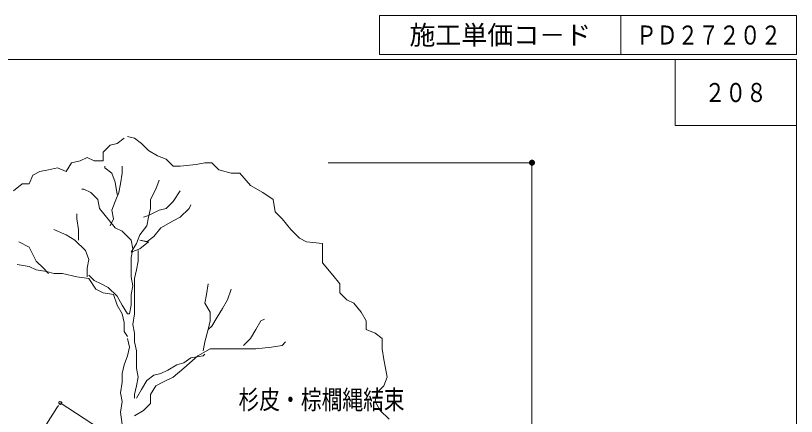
# Model space of a CAD drawing. Units: millimetres, scale not verified. Extents: x 149 to 2887, y 2060 to 3927.
# Drawn here: x 1912 to 2887, y 3427 to 3927 of the extents above; entities that cross this region are included whole.
import ezdxf
from ezdxf.enums import TextEntityAlignment as Align

# ---------------------------------------------------------------- set-up
doc = ezdxf.new("R2010")
doc.units = ezdxf.units.MM
doc.header["$LTSCALE"] = 10
for name, color, linetype, lineweight in [('_0-0_', 7, 'Continuous', 13), ('寸法', 1, 'Continuous', 13), ('本体', 7, 'Continuous', 13)]:
    doc.layers.add(name, color=color, linetype=linetype, lineweight=lineweight)
doc.styles.add('ＭＳ ゴシック', font='')
doc.styles.get('ＭＳ ゴシック').set_extended_font_data('MS Gothic')

# ---------------------------------------------------------------- blocks, each defined once
blk = doc.blocks.new('filled_dot')
at = {"color": 0, "linetype": 'Continuous', "lineweight": -2, "const_width": 1.25}
blk.add_lwpolyline([(-0.625, 0, 1), (0.625, 0, 1)], format="xyb", close=True, dxfattribs=at)

msp = doc.modelspace()

# ---------------------------------------------------------------- linework, layer by layer
at = {"layer": '_0-0_'}
for p, q in [((2366.71, 3926.71), (2886.82, 3926.71)), ((2366.71, 3926.71), (2366.71, 3878.34)), ((2667.91, 3926.71), (2667.91, 3878.34)), ((2886.82, 3926.71), (2886.82, 3878.34)), ((2366.71, 3878.34), (2886.82, 3878.34)), ((2735.47, 3871.85), (2735.47, 3789.85)), ((2886.82, 3789.85), (2735.47, 3789.85))]:
    msp.add_line(p, q, dxfattribs=at)
at = {"layer": '_0-0_', "color": 6}
msp.add_lwpolyline([(2886.82, 3871.85), (148.69, 3871.85), (148.69, 2060.04), (2886.82, 2060.04)], close=True, dxfattribs=at)
at = {"layer": '寸法'}
for p, q in [((2302.57, 3743.34), (2556.89, 3743.34)), ((2556.89, 3743.34), (2556.89, 2725.22)), ((1966.1, 3440.7), (1964.06, 3437.55)), ((2042.5, 3395.7), (1968.14, 3443.85)), ((1531.25, 2769.04), (1964.06, 3437.55))]:
    msp.add_line(p, q, dxfattribs=at)
for start, end in [(57.08005, 237.08005), (237.08005, 57.08005)]:
    msp.add_arc((1968.14, 3443.85), 1.88, start, end, dxfattribs=at)
at = {"layer": '本体'}
for p, q in [((2047.84, 3774), (2039.08, 3767.43)), ((2052.22, 3776.19), (2060.98, 3774)), ((2060.98, 3774), (2069.74, 3767.43)), ((2030.32, 3765.24), (2021.56, 3756.48)), ((2039.08, 3767.43), (2030.32, 3765.24)), ((2069.74, 3767.43), (2078.51, 3758.67)), ((2021.56, 3756.48), (2021.56, 3745.53)), ((2078.51, 3758.67), (2089.46, 3752.1)), ((2089.46, 3752.1), (2100.41, 3747.72)), ((1982.14, 3743.34), (1975.57, 3732.39)), ((1993.09, 3745.53), (1982.14, 3743.34)), ((2001.85, 3749.91), (1993.09, 3745.53)), ((2010.61, 3745.53), (2001.85, 3749.91)), ((2021.56, 3745.53), (2010.61, 3745.53)), ((2100.41, 3747.72), (2109.17, 3738.96)), ((2137.64, 3741.15), (2148.59, 3743.34)), ((2148.59, 3743.34), (2157.35, 3743.34)), ((2157.35, 3743.34), (2166.11, 3734.58)), ((1942.72, 3732.39), (1933.96, 3728.01)), ((1953.67, 3734.58), (1942.72, 3732.39)), ((1964.62, 3736.77), (1953.67, 3734.58)), ((1975.57, 3732.39), (1964.62, 3736.77)), ((2023.75, 3736.77), (2023.75, 3738.96)), ((2032.51, 3730.2), (2023.75, 3736.77)), ((2045.65, 3738.96), (2045.65, 3730.2)), ((2109.17, 3738.96), (2117.93, 3738.96)), ((2117.93, 3738.96), (2137.64, 3741.15)), ((2166.11, 3734.58), (2181.44, 3730.2)), ((1933.96, 3728.01), (1929.58, 3717.06)), ((2036.89, 3719.25), (2032.51, 3730.2)), ((2045.65, 3730.2), (2043.46, 3717.06)), ((2181.44, 3730.2), (2192.39, 3730.2)), ((2192.39, 3730.2), (2205.53, 3714.87)), ((1920.82, 3717.06), (1909.86, 3708.29)), ((1929.58, 3717.06), (1920.82, 3717.06)), ((2039.08, 3703.91), (2036.89, 3719.25)), ((2043.46, 3717.06), (2041.27, 3706.1)), ((2091.65, 3721.44), (2087.27, 3710.49)), ((2205.53, 3714.87), (2220.86, 3706.1)), ((1997.47, 3710.49), (1995.28, 3710.49)), ((2006.23, 3706.1), (1997.47, 3710.49)), ((2014.99, 3697.34), (2006.23, 3706.1)), ((2041.27, 3706.1), (2036.89, 3695.15)), ((2087.27, 3710.49), (2080.7, 3697.34)), ((2117.93, 3708.29), (2109.17, 3695.15)), ((2220.86, 3706.1), (2234.01, 3697.34)), ((2017.18, 3686.39), (2014.99, 3697.34)), ((2036.89, 3695.15), (2032.51, 3684.2)), ((2080.7, 3697.34), (2080.7, 3686.39)), ((2109.17, 3695.15), (2100.41, 3686.39)), ((2234.01, 3697.34), (2236.2, 3682.01)), ((2036.89, 3662.3), (2017.18, 3686.39)), ((2032.51, 3684.2), (2034.7, 3673.25)), ((2080.7, 3686.39), (2078.51, 3675.44)), ((2091.65, 3684.2), (2078.51, 3677.63)), ((2100.41, 3686.39), (2091.65, 3684.2)), ((2117.93, 3675.44), (2128.88, 3686.39)), ((2128.88, 3686.39), (2131.07, 3690.77)), ((1988.71, 3673.25), (1988.71, 3679.82)), ((1990.9, 3660.11), (1988.71, 3673.25)), ((2034.7, 3673.25), (2030.32, 3664.49)), ((2078.51, 3677.63), (2071.93, 3675.44)), ((2078.51, 3675.44), (2076.32, 3664.49)), ((2109.17, 3671.06), (2117.93, 3675.44)), ((2236.2, 3682.01), (2244.96, 3673.25)), ((2244.96, 3673.25), (2255.91, 3660.11)), ((2076.32, 3664.49), (2067.55, 3653.54)), ((2093.84, 3662.3), (2109.17, 3671.06)), ((1960.24, 3660.11), (1975.57, 3653.54)), ((1990.9, 3646.97), (1990.9, 3660.11)), ((2045.65, 3657.92), (2036.89, 3662.3)), ((2056.6, 3646.97), (2045.65, 3657.92)), ((2085.08, 3651.35), (2093.84, 3662.3)), ((2255.91, 3660.11), (2266.86, 3649.16)), ((1916.43, 3644.78), (1929.58, 3638.21)), ((1975.57, 3653.54), (1986.52, 3646.97)), ((1986.52, 3646.97), (1999.66, 3633.83)), ((2058.79, 3636.02), (2056.6, 3646.97)), ((2067.55, 3653.54), (2063.17, 3642.59)), ((2067.55, 3646.97), (2076.32, 3644.78)), ((2078.51, 3644.78), (2067.55, 3646.97)), ((2067.55, 3636.02), (2078.51, 3644.78)), ((2076.32, 3644.78), (2085.08, 3651.35)), ((2266.86, 3649.16), (2275.62, 3644.78)), ((2275.62, 3644.78), (2295.33, 3642.59)), ((1929.58, 3638.21), (1938.34, 3620.69)), ((2063.17, 3642.59), (2056.6, 3631.64)), ((2056.6, 3631.64), (2067.55, 3636.02)), ((2056.6, 3625.07), (2058.79, 3636.02)), ((2295.33, 3642.59), (2295.33, 3629.45)), ((1999.66, 3633.83), (2004.04, 3622.88)), ((2056.6, 3611.93), (2056.6, 3625.07)), ((2065.36, 3633.83), (2065.36, 3620.69)), ((2295.33, 3629.45), (2295.33, 3618.5)), ((1914.24, 3616.31), (1929.58, 3614.12)), ((1938.34, 3620.69), (1947.1, 3611.93)), ((2004.04, 3622.88), (2001.85, 3611.93)), ((2065.36, 3620.69), (2063.17, 3609.74)), ((2295.33, 3618.5), (2308.47, 3603.17)), ((1929.58, 3614.12), (1938.34, 3609.74)), ((1938.34, 3609.74), (1951.48, 3607.55)), ((1947.1, 3611.93), (1953.67, 3605.36)), ((1951.48, 3607.55), (1960.24, 3605.36)), ((1960.24, 3605.36), (1971.19, 3605.36)), ((1971.19, 3605.36), (1988.71, 3600.98)), ((2001.85, 3611.93), (2001.85, 3600.98)), ((2056.6, 3600.98), (2056.6, 3611.93)), ((2063.17, 3609.74), (2060.98, 3598.79)), ((1988.71, 3600.98), (2004.04, 3598.79)), ((2004.04, 3603.17), (2010.61, 3596.6)), ((2004.04, 3598.79), (2012.8, 3585.65)), ((2010.61, 3596.6), (2019.37, 3592.22)), ((2058.79, 3590.03), (2056.6, 3600.98)), ((2060.98, 3598.79), (2060.98, 3587.84)), ((2308.47, 3603.17), (2317.23, 3592.22)), ((2012.8, 3585.65), (2021.56, 3581.27)), ((2019.37, 3592.22), (2028.13, 3587.84)), ((2028.13, 3587.84), (2039.08, 3576.89)), ((2056.6, 3579.08), (2058.79, 3590.03)), ((2060.98, 3587.84), (2060.98, 3576.89)), ((2152.97, 3592.22), (2150.78, 3579.08)), ((2181.44, 3585.65), (2177.06, 3572.51)), ((2317.23, 3592.22), (2317.23, 3581.27)), ((2021.56, 3581.27), (2034.7, 3579.08)), ((2034.7, 3579.08), (2039.08, 3565.94)), ((2039.08, 3576.89), (2045.65, 3565.94)), ((2056.6, 3565.94), (2056.6, 3579.08)), ((2060.98, 3576.89), (2060.98, 3565.94)), ((2150.78, 3579.08), (2148.59, 3568.13)), ((2317.23, 3581.27), (2325.99, 3572.51)), ((2148.59, 3568.13), (2155.16, 3557.18)), ((2177.06, 3572.51), (2170.49, 3561.56)), ((2325.99, 3572.51), (2334.75, 3568.13)), ((2334.75, 3568.13), (2343.51, 3557.18)), ((2039.08, 3565.94), (2045.65, 3554.98)), ((2045.65, 3565.94), (2052.22, 3554.98)), ((2054.41, 3554.98), (2056.6, 3565.94)), ((2060.98, 3565.94), (2060.98, 3554.98)), ((2155.16, 3557.18), (2155.16, 3546.22)), ((2170.49, 3561.56), (2163.92, 3550.6)), ((2343.51, 3557.18), (2350.08, 3546.22)), ((2045.65, 3554.98), (2047.84, 3544.03)), ((2052.22, 3554.98), (2054.41, 3554.98)), ((2060.98, 3554.98), (2058.79, 3541.84)), ((2163.92, 3550.6), (2157.35, 3539.65)), ((2218.67, 3546.22), (2223.05, 3548.41)), ((2047.84, 3544.03), (2047.84, 3533.08)), ((2058.79, 3541.84), (2060.98, 3530.89)), ((2155.16, 3546.22), (2152.97, 3535.27)), ((2157.35, 3539.65), (2152.97, 3535.27)), ((2212.1, 3535.27), (2218.67, 3546.22)), ((2350.08, 3546.22), (2350.08, 3535.27)), ((2047.84, 3533.08), (2052.22, 3526.51)), ((2060.98, 3530.89), (2060.98, 3519.94)), ((2152.97, 3535.27), (2148.59, 3519.94)), ((2205.53, 3524.32), (2212.1, 3535.27)), ((2350.08, 3535.27), (2361.03, 3530.89)), ((2361.03, 3530.89), (2369.79, 3524.32)), ((2052.22, 3524.32), (2054.41, 3513.37)), ((2060.98, 3519.94), (2063.17, 3508.99)), ((2148.59, 3519.94), (2146.4, 3508.99)), ((2196.77, 3515.56), (2205.53, 3524.32)), ((2244.96, 3515.56), (2249.34, 3519.94)), ((2369.79, 3524.32), (2369.79, 3511.18)), ((2054.41, 3513.37), (2052.22, 3502.42)), ((2063.17, 3508.99), (2063.17, 3498.04)), ((2139.83, 3502.42), (2155.16, 3511.18)), ((2155.16, 3511.18), (2168.3, 3511.18)), ((2168.3, 3511.18), (2177.06, 3511.18)), ((2177.06, 3511.18), (2190.2, 3511.18)), ((2190.2, 3511.18), (2198.96, 3511.18)), ((2198.96, 3511.18), (2212.1, 3511.18)), ((2212.1, 3511.18), (2231.82, 3513.37)), ((2231.82, 3513.37), (2244.96, 3515.56)), ((2369.79, 3511.18), (2371.98, 3498.04)), ((2052.22, 3502.42), (2047.84, 3491.47)), ((2063.17, 3498.04), (2063.17, 3487.09)), ((2122.31, 3487.09), (2139.83, 3502.42)), ((2122.31, 3493.66), (2131.07, 3500.23)), ((2131.07, 3500.23), (2146.4, 3502.42)), ((2146.4, 3502.42), (2148.59, 3504.61)), ((2371.98, 3498.04), (2374.17, 3487.09)), ((2047.84, 3491.47), (2045.65, 3480.52)), ((2102.6, 3484.9), (2113.55, 3491.47)), ((2113.55, 3491.47), (2122.31, 3493.66)), ((2045.65, 3480.52), (2045.65, 3469.57)), ((2063.17, 3487.09), (2065.36, 3476.14)), ((2085.08, 3478.33), (2093.84, 3480.52)), ((2093.84, 3480.52), (2102.6, 3484.9)), ((2109.17, 3476.14), (2122.31, 3487.09)), ((2374.17, 3487.09), (2376.36, 3476.14)), ((2045.65, 3469.57), (2043.46, 3456.43)), ((2065.36, 3476.14), (2063.17, 3465.19)), ((2069.74, 3460.81), (2076.32, 3471.76)), ((2076.32, 3471.76), (2085.08, 3478.33)), ((2087.27, 3465.19), (2096.03, 3469.57)), ((2096.03, 3469.57), (2109.17, 3476.14)), ((2376.36, 3476.14), (2371.98, 3465.19)), ((2063.17, 3465.19), (2060.98, 3454.24)), ((2063.17, 3449.86), (2069.74, 3460.81)), ((2080.7, 3454.24), (2087.27, 3465.19)), ((2371.98, 3465.19), (2363.22, 3456.43)), ((2043.46, 3456.43), (2045.65, 3445.48)), ((2060.98, 3454.24), (2060.98, 3449.86)), ((2080.7, 3443.29), (2080.7, 3454.24)), ((2363.22, 3456.43), (2361.03, 3445.48)), ((2045.65, 3445.48), (2043.46, 3432.34)), ((2071.93, 3434.53), (2080.7, 3443.29)), ((2361.03, 3445.48), (2367.6, 3434.53)), ((2043.46, 3432.34), (2045.65, 3417.01)), ((2060.98, 3427.96), (2071.93, 3434.53)), ((2367.6, 3434.53), (2378.56, 3423.58))]:
    msp.add_line(p, q, dxfattribs=at)

# ---------------------------------------------------------------- block references
at = {"layer": '寸法', "xscale": 3, "yscale": 3, "rotation": 270}
msp.add_blockref('filled_dot', (2556.89, 3743.34), dxfattribs=at)

# ---------------------------------------------------------------- texts
at = {"layer": '_0-0_', "style": 'ＭＳ ゴシック'}
msp.add_text('施工単価コ－ド', height=23.74, dxfattribs=at).set_placement((2517.31, 3902.52), align=Align.MIDDLE_CENTER)
at = {"layer": '_0-0_', "style": 'ＭＳ ゴシック', "width": 0.8}
for s, p in [('ＰＤ２７２０２', (2777.37, 3902.52)), ('２０８', (2811.15, 3830.85))]:
    msp.add_text(s, height=23.74, dxfattribs=at).set_placement(p, align=Align.MIDDLE_CENTER)
at = {"layer": '寸法', "color": 3, "style": 'ＭＳ ゴシック', "width": 0.8}
msp.add_text('杉皮・棕櫚縄結束', height=23.74, dxfattribs=at).set_placement((2190.66, 3428.99), align=Align.BOTTOM_LEFT)

doc.saveas('drawing.dxf')
